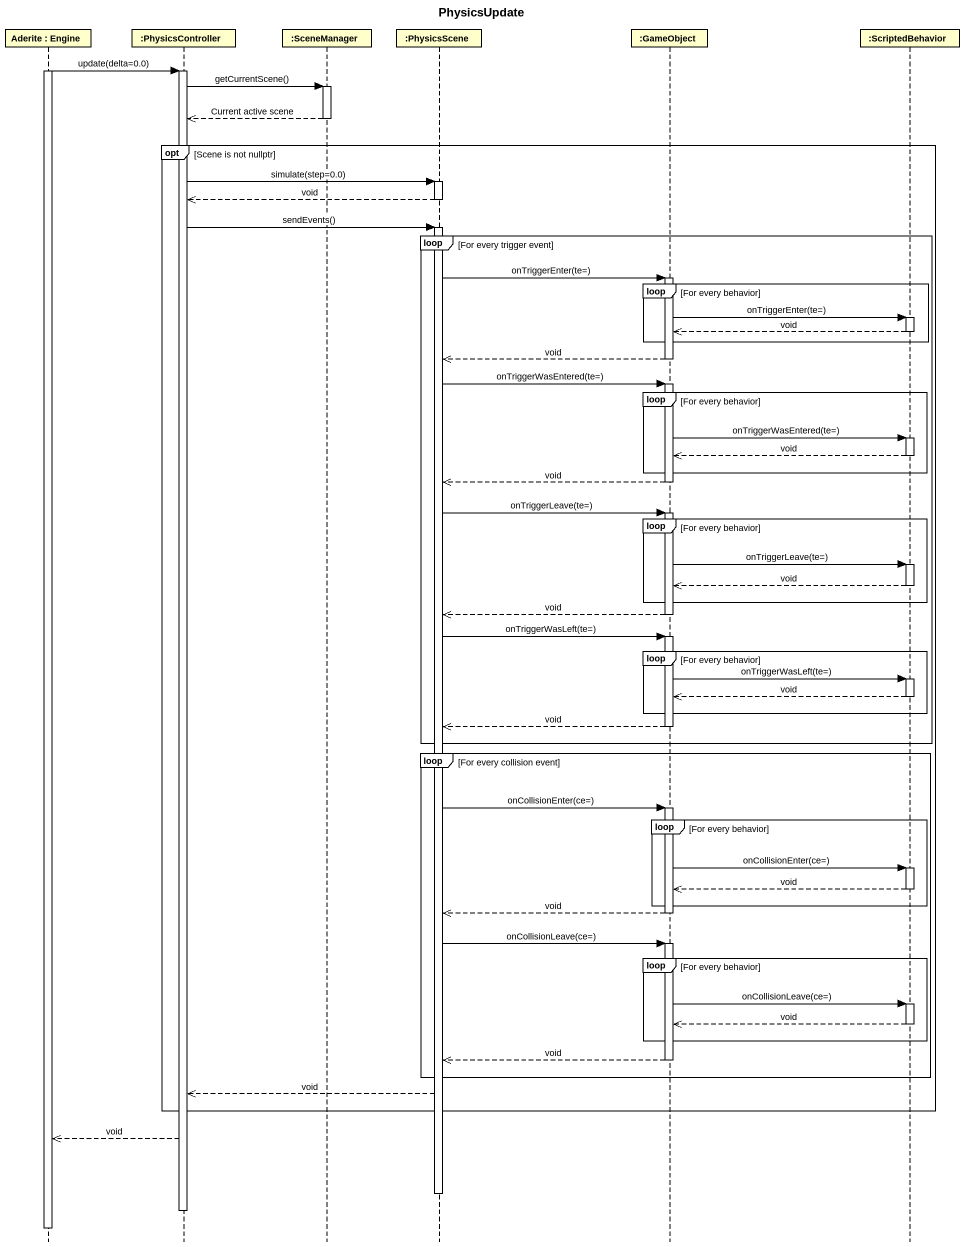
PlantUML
@startuml
title PhysicsUpdate
hide footbox
participant "Aderite : Engine" as Aderite
participant ":PhysicsController" as PhysicsController
participant ":SceneManager" as SceneManager
participant ":PhysicsScene" as PhysicsScene
participant ":GameObject" as GameObject
participant ":ScriptedBehavior" as ScriptedBehavior

activate Aderite
Aderite -> PhysicsController : update(delta=0.0)
activate PhysicsController
PhysicsController -> SceneManager : getCurrentScene()
activate SceneManager
SceneManager -->> PhysicsController : Current active scene
deactivate SceneManager
opt Scene is not nullptr
  PhysicsController -> PhysicsScene : simulate(step=0.0)
  activate PhysicsScene
  PhysicsScene -->> PhysicsController : void
  deactivate PhysicsScene
  PhysicsController -> PhysicsScene : sendEvents()
  activate PhysicsScene
  loop For every trigger event
    PhysicsScene -> GameObject : onTriggerEnter(te=)
    activate GameObject
    loop For every behavior
      GameObject -> ScriptedBehavior : onTriggerEnter(te=)
      activate ScriptedBehavior
      ScriptedBehavior -->> GameObject : void
      deactivate ScriptedBehavior
    end
    GameObject -->> PhysicsScene : void
    deactivate GameObject
    PhysicsScene -> GameObject : onTriggerWasEntered(te=)
    activate GameObject
    loop For every behavior
      GameObject -> ScriptedBehavior : onTriggerWasEntered(te=)
      activate ScriptedBehavior
      ScriptedBehavior -->> GameObject : void
      deactivate ScriptedBehavior
    end
    GameObject -->> PhysicsScene : void
    deactivate GameObject
    PhysicsScene -> GameObject : onTriggerLeave(te=)
    activate GameObject
    loop For every behavior
      GameObject -> ScriptedBehavior : onTriggerLeave(te=)
      activate ScriptedBehavior
      ScriptedBehavior -->> GameObject : void
      deactivate ScriptedBehavior
    end
    GameObject -->> PhysicsScene : void
    deactivate GameObject
    PhysicsScene -> GameObject : onTriggerWasLeft(te=)
    activate GameObject
    loop For every behavior
      GameObject -> ScriptedBehavior : onTriggerWasLeft(te=)
      activate ScriptedBehavior
      ScriptedBehavior -->> GameObject : void
      deactivate ScriptedBehavior
    end
    GameObject -->> PhysicsScene : void
    deactivate GameObject
  end
  loop For every collision event
    PhysicsScene -> GameObject : onCollisionEnter(ce=)
    activate GameObject
    loop For every behavior
      GameObject -> ScriptedBehavior : onCollisionEnter(ce=)
      activate ScriptedBehavior
      ScriptedBehavior -->> GameObject : void
      deactivate ScriptedBehavior
    end
    GameObject -->> PhysicsScene : void
    deactivate GameObject
    PhysicsScene -> GameObject : onCollisionLeave(ce=)
    activate GameObject
    loop For every behavior
      GameObject -> ScriptedBehavior : onCollisionLeave(ce=)
      activate ScriptedBehavior
      ScriptedBehavior -->> GameObject : void
      deactivate ScriptedBehavior
    end
    GameObject -->> PhysicsScene : void
    deactivate GameObject
  end
  PhysicsScene -->> PhysicsController : void
end
PhysicsController -->> Aderite : void
deactivate PhysicsScene
deactivate PhysicsController
deactivate Aderite
@enduml
